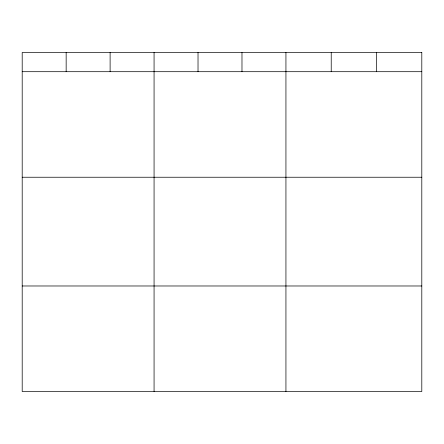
<?xml version="1.0" encoding="UTF-8"?>
<svg xmlns="http://www.w3.org/2000/svg" width="444" height="444" viewBox="0 0 444 444"><rect width="100%" height="100%" fill="white"/><g stroke="black" fill="none" stroke-linecap="round" stroke-linejoin="round"><path stroke-width="0.67" d="M22.2 71.695L421.8 71.695M22.2 177.239L421.8 177.239M22.2 285.98L421.8 285.98M376.512 52.475L376.512 71.695M331.224 52.475L331.224 71.695M285.936 52.475L285.936 391.525M241.98 52.475L241.98 71.695M198.024 52.475L198.024 71.695M154.068 52.475L154.068 391.525M110.112 52.475L110.112 71.695M66.156 52.475L66.156 71.695M421.8 52.475L22.2 52.475L22.2 391.525L421.8 391.525L421.8 52.475"/></g></svg>
